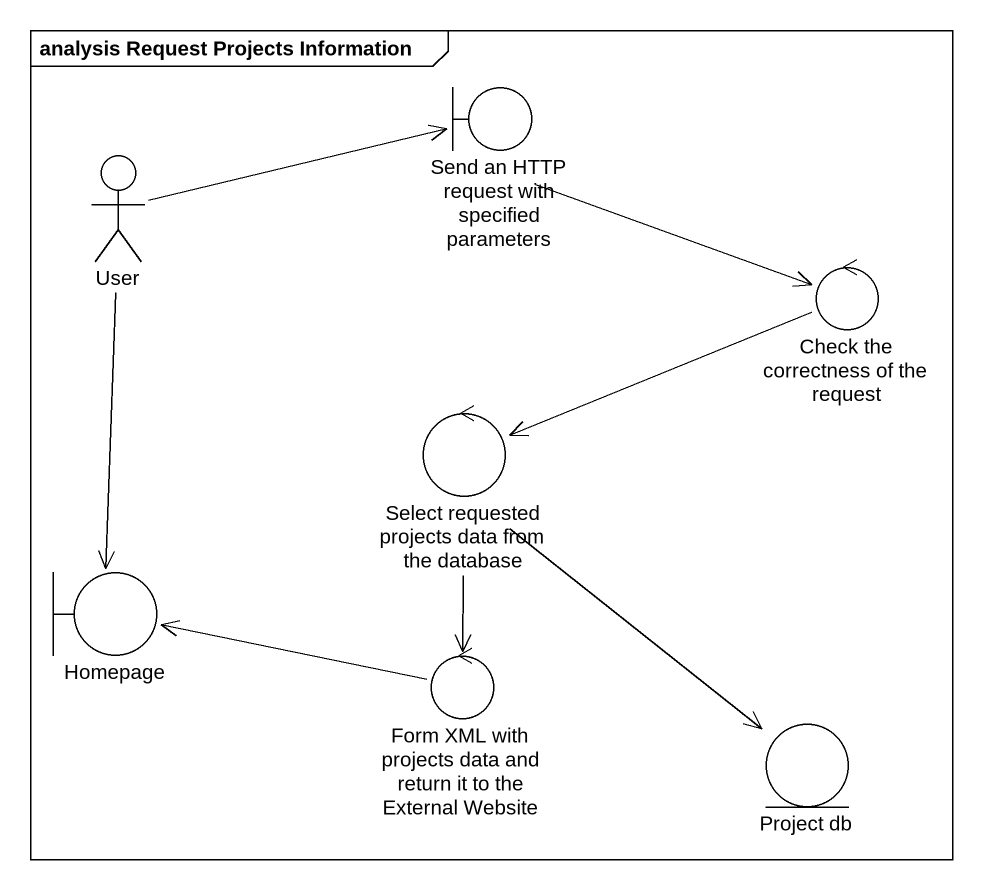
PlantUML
@startuml
mainframe analysis Request Projects Information
boundary "Send an HTTP request with specified parameters" as Send_an_HTTP_request_with
actor User
control "Check the correctness of the request" as Check_the_correctness_of
control "Select requested projects data from the database" as Select_requested_projects
boundary Homepage
control "Form XML with projects data and return it to the External Website" as Form_XML_with_projects_data
entity "Project db" as Project_db
Send_an_HTTP_request_with -right-> Check_the_correctness_of
User -right-> Send_an_HTTP_request_with
User --> Homepage
Check_the_correctness_of -left-> Select_requested_projects
Select_requested_projects --> Form_XML_with_projects_data
Select_requested_projects --> Project_db
Form_XML_with_projects_data -left-> Homepage
@enduml
